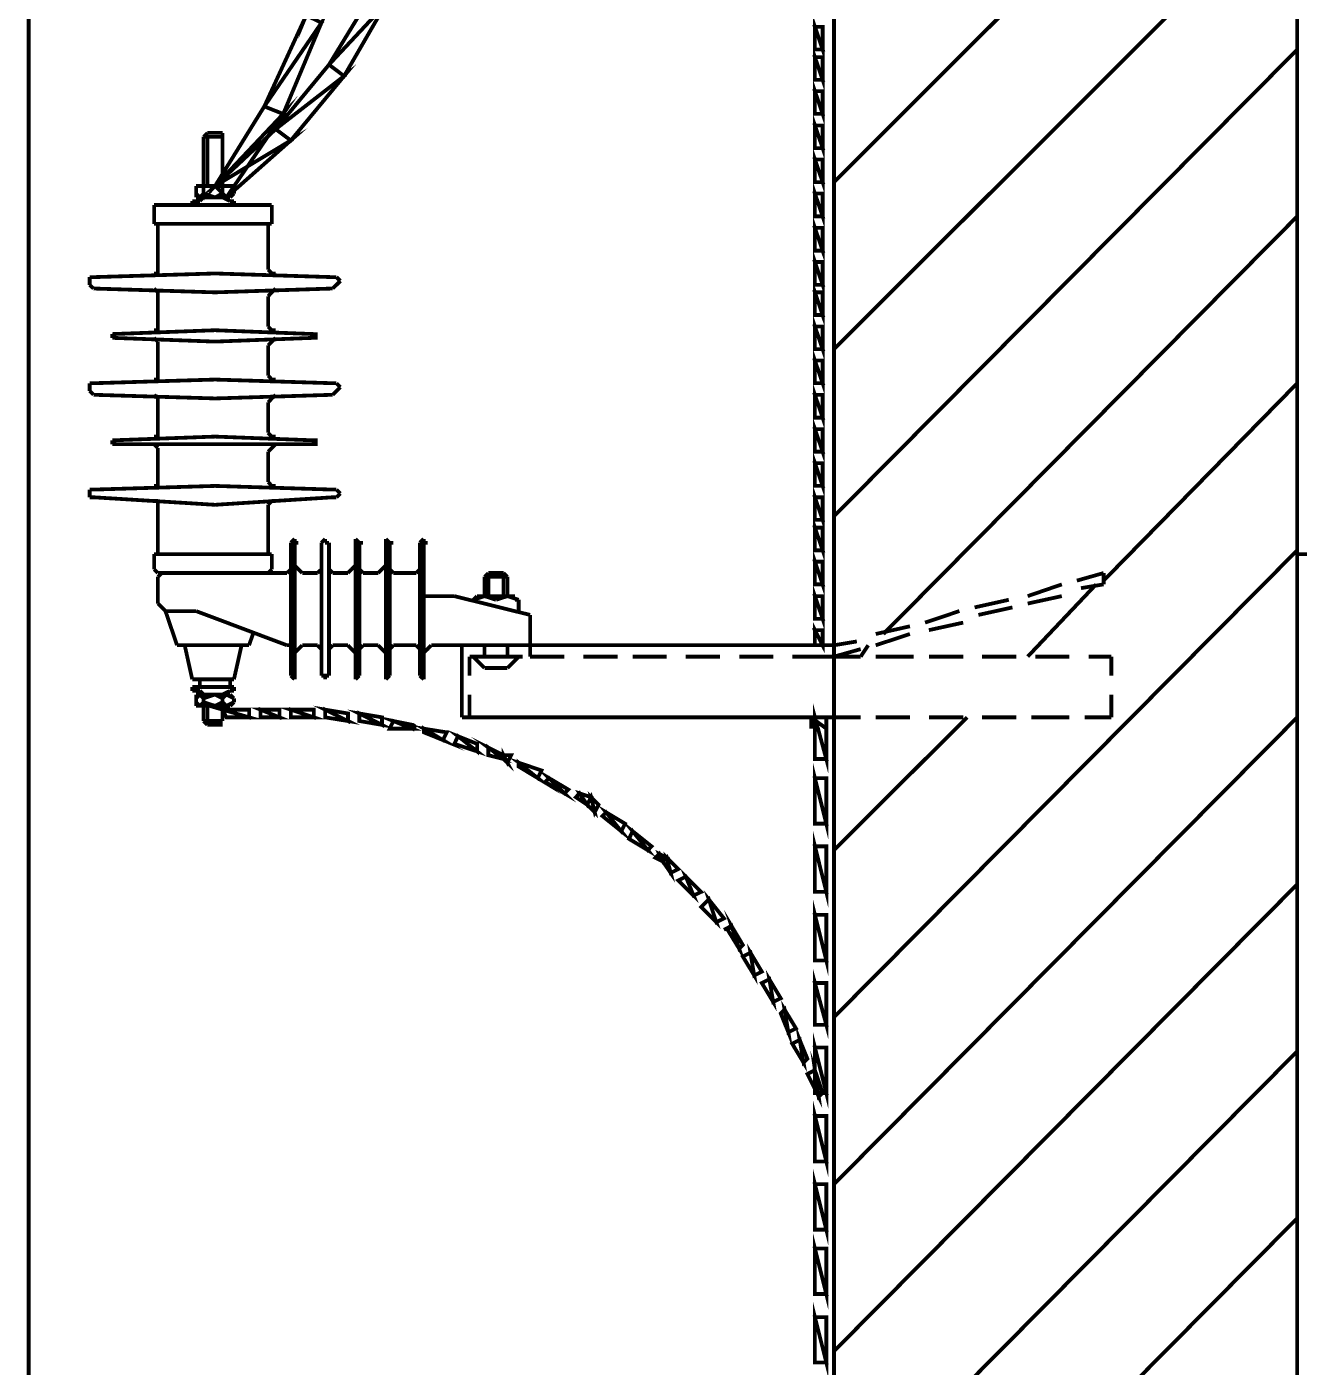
# Model space of a CAD drawing. Header units: metres. Extents: x -593 to 248, y 430 to 1024.
# Drawn here: x -291.3 to -277.09, y 648.45 to 663.42 of the extents above; entities that cross this region are included whole.
import ezdxf

# ---------------------------------------------------------------- set-up
doc = ezdxf.new("R2010")
doc.units = ezdxf.units.M
doc.header["$MEASUREMENT"] = 0
for name, color, linetype in [('C00-00-00-BLACK', 7, 'Continuous'), ('C00-7E-FF', 150, 'Continuous'), ('C00-FF-00', 3, 'Continuous'), ('CFF-00-00', 1, 'Continuous')]:
    doc.layers.add(name, color=color, linetype=linetype)

msp = doc.modelspace()

# ---------------------------------------------------------------- linework, layer by layer
at = {"layer": 'C00-00-00-BLACK', "const_width": 0.0423}
for points in [[(-277.111, 681.527), (-277.111, 568.349)], [(-282.284, 567.33), (-282.284, 670.039)], [(-282.284, 659.823), (-277.111, 664.993)], [(-282.284, 661.689), (-279.74, 664.231)], [(-282.284, 657.957), (-277.111, 663.17)], [(-289.324, 662.196), (-289.281, 662.239)], [(-289.112, 662.239), (-289.281, 662.239)], [(-289.112, 662.196), (-289.112, 662.239)], [(-289.112, 662.196), (-289.324, 662.196)], [(-289.324, 661.646), (-289.324, 662.196)], [(-289.281, 661.646), (-289.281, 662.196)], [(-289.112, 661.646), (-289.112, 662.196)], [(-289.112, 661.646), (-289.112, 662.196)], [(-289.408, 661.562), (-289.408, 661.646)], [(-289.366, 661.646), (-289.408, 661.646)], [(-289.408, 661.646), (-289.366, 661.646)], [(-289.408, 661.646), (-289.028, 661.646)], [(-289.324, 661.646), (-289.366, 661.646)], [(-289.324, 661.562), (-289.324, 661.646)], [(-289.196, 661.646), (-289.324, 661.646)], [(-289.112, 661.646), (-289.196, 661.646)], [(-289.112, 661.562), (-289.112, 661.646)], [(-289.069, 661.646), (-289.112, 661.646)], [(-288.985, 661.646), (-289.069, 661.646)], [(-288.985, 661.646), (-289.028, 661.646)], [(-288.985, 661.562), (-288.985, 661.646)], [(-289.451, 661.434), (-289.451, 661.477)], [(-289.451, 661.477), (-289.366, 661.477)], [(-289.408, 661.562), (-289.366, 661.519)], [(-289.408, 661.562), (-289.408, 661.519)], [(-289.408, 661.519), (-289.028, 661.519)], [(-289.366, 661.519), (-289.324, 661.562)], [(-289.324, 661.519), (-289.366, 661.477)], [(-289.324, 661.562), (-289.196, 661.519)], [(-289.196, 661.519), (-289.112, 661.562)], [(-289.112, 661.562), (-289.069, 661.519)], [(-289.112, 661.519), (-289.028, 661.477)], [(-289.069, 661.519), (-288.985, 661.562)], [(-289.028, 661.519), (-288.985, 661.562)], [(-288.985, 661.477), (-289.028, 661.477)], [(-288.985, 661.434), (-288.985, 661.477)], [(-289.834, 661.434), (-289.877, 661.434)], [(-289.877, 661.434), (-289.877, 661.393)], [(-289.877, 661.393), (-289.877, 661.223)], [(-289.834, 661.434), (-288.603, 661.434)], [(-288.562, 661.434), (-288.603, 661.434)], [(-288.562, 661.393), (-288.562, 661.434)], [(-288.562, 661.223), (-288.562, 661.393)], [(-281.733, 656.642), (-277.111, 661.307)], [(-289.877, 661.223), (-288.562, 661.223)], [(-289.834, 661.223), (-289.834, 660.712)], [(-288.603, 661.223), (-288.603, 660.712)], [(-289.834, 660.669), (-289.834, 660.712)], [(-288.603, 660.712), (-288.562, 660.669)], [(-290.553, 660.628), (-290.596, 660.628)], [(-290.596, 660.628), (-290.596, 660.542)], [(-290.553, 660.628), (-289.196, 660.669)], [(-289.877, 660.669), (-289.834, 660.669)], [(-289.196, 660.669), (-287.882, 660.628)], [(-288.562, 660.669), (-288.519, 660.669)], [(-287.84, 660.628), (-287.882, 660.628)], [(-287.797, 660.585), (-287.84, 660.628)], [(-287.84, 660.542), (-287.797, 660.585)], [(-290.596, 660.542), (-290.553, 660.501)], [(-290.553, 660.501), (-289.196, 660.458)], [(-289.196, 660.458), (-290.553, 660.501)], [(-289.834, 660.458), (-289.877, 660.501)], [(-289.834, 660.415), (-289.834, 660.458)], [(-289.834, 660.415), (-289.834, 660.076)], [(-289.196, 660.458), (-287.882, 660.501)], [(-289.196, 660.458), (-287.882, 660.501)], [(-288.562, 660.458), (-288.603, 660.415)], [(-288.603, 660.415), (-288.603, 660.076)], [(-288.519, 660.501), (-288.562, 660.458)], [(-287.882, 660.501), (-287.84, 660.542)], [(-290.343, 659.992), (-289.196, 660.035)], [(-290.343, 659.992), (-290.3, 659.992)], [(-290.343, 659.992), (-290.343, 659.95)], [(-289.877, 660.035), (-289.834, 660.035)], [(-289.834, 660.035), (-289.834, 660.076)], [(-289.196, 660.035), (-288.094, 659.992)], [(-288.603, 660.076), (-288.562, 660.035)], [(-288.562, 660.035), (-288.519, 660.035)], [(-288.094, 659.95), (-288.094, 659.992)], [(-288.094, 659.992), (-288.051, 659.992)], [(-290.343, 659.95), (-289.196, 659.908)], [(-289.834, 659.908), (-289.877, 659.95)], [(-289.834, 659.866), (-289.834, 659.908)], [(-289.834, 659.866), (-289.834, 659.527)], [(-289.196, 659.908), (-288.094, 659.95)], [(-288.562, 659.908), (-288.603, 659.866)], [(-288.603, 659.866), (-288.603, 659.527)], [(-288.519, 659.95), (-288.562, 659.908)], [(-288.094, 659.95), (-288.051, 659.95)], [(-289.834, 659.484), (-289.834, 659.527)], [(-288.603, 659.527), (-288.562, 659.484)], [(-290.553, 659.443), (-290.596, 659.443)], [(-290.596, 659.443), (-290.596, 659.357)], [(-290.596, 659.357), (-290.553, 659.314)], [(-290.553, 659.443), (-289.196, 659.484)], [(-289.877, 659.484), (-289.834, 659.484)], [(-289.196, 659.484), (-287.882, 659.443)], [(-288.562, 659.484), (-288.519, 659.484)], [(-287.84, 659.443), (-287.882, 659.443)], [(-287.882, 659.314), (-287.84, 659.357)], [(-287.797, 659.4), (-287.84, 659.443)], [(-287.84, 659.357), (-287.797, 659.4)], [(-279.273, 657.238), (-277.111, 659.443)], [(-290.553, 659.314), (-289.196, 659.273)], [(-289.834, 659.273), (-289.877, 659.314)], [(-289.834, 659.23), (-289.834, 659.273)], [(-289.834, 658.847), (-289.834, 659.23)], [(-289.196, 659.273), (-287.882, 659.314)], [(-288.562, 659.273), (-288.603, 659.23)], [(-288.603, 659.23), (-288.603, 658.889)], [(-288.519, 659.314), (-288.562, 659.273)], [(-289.196, 658.847), (-290.343, 658.805)], [(-290.343, 658.805), (-290.3, 658.805)], [(-290.343, 658.805), (-290.343, 658.762)], [(-290.343, 658.762), (-289.196, 658.762)], [(-289.877, 658.847), (-289.834, 658.847)], [(-289.834, 658.719), (-289.877, 658.762)], [(-289.196, 658.847), (-288.094, 658.805)], [(-289.196, 658.762), (-288.094, 658.762)], [(-288.603, 658.889), (-288.562, 658.847)], [(-288.562, 658.847), (-288.519, 658.847)], [(-288.519, 658.762), (-288.562, 658.719)], [(-288.094, 658.762), (-288.094, 658.805)], [(-288.094, 658.805), (-288.051, 658.805)], [(-288.094, 658.762), (-288.051, 658.762)], [(-289.834, 658.678), (-289.834, 658.719)], [(-289.834, 658.678), (-289.834, 658.339)], [(-288.562, 658.719), (-288.603, 658.678)], [(-288.603, 658.678), (-288.603, 658.339)], [(-289.834, 658.296), (-289.834, 658.339)], [(-288.603, 658.339), (-288.562, 658.296)], [(-290.553, 658.255), (-290.596, 658.255)], [(-290.596, 658.255), (-290.596, 658.169)], [(-290.596, 658.169), (-290.553, 658.169)], [(-290.553, 658.255), (-289.196, 658.296)], [(-290.553, 658.169), (-289.196, 658.085)], [(-289.877, 658.296), (-289.834, 658.296)], [(-289.196, 658.296), (-287.882, 658.255)], [(-289.196, 658.085), (-287.882, 658.169)], [(-288.562, 658.296), (-288.519, 658.296)], [(-287.84, 658.255), (-287.882, 658.255)], [(-287.882, 658.169), (-287.84, 658.169)], [(-287.797, 658.212), (-287.84, 658.255)], [(-287.84, 658.169), (-287.797, 658.212)], [(-289.834, 658.127), (-289.877, 658.127)], [(-289.834, 658.085), (-289.834, 658.127)], [(-289.834, 658.085), (-289.834, 657.534)], [(-288.562, 658.127), (-288.603, 658.085)], [(-288.603, 658.085), (-288.603, 657.534)], [(-288.519, 658.127), (-288.562, 658.127)], [(-288.307, 657.704), (-288.35, 657.661)], [(-288.35, 657.661), (-288.307, 657.661)], [(-288.35, 657.661), (-288.35, 656.177)], [(-288.307, 657.661), (-288.307, 657.704)], [(-288.307, 657.661), (-288.266, 657.661)], [(-288.307, 657.661), (-288.307, 656.177)], [(-287.967, 657.704), (-288.008, 657.661)], [(-288.008, 657.661), (-288.008, 656.177)], [(-287.967, 657.661), (-287.967, 657.704)], [(-287.924, 657.661), (-287.967, 657.661)], [(-287.924, 657.661), (-287.924, 656.177)], [(-287.585, 657.661), (-287.628, 657.704)], [(-287.628, 657.704), (-287.628, 657.661)], [(-287.628, 657.661), (-287.585, 657.661)], [(-287.628, 657.661), (-287.628, 656.177)], [(-287.585, 657.661), (-287.543, 657.661)], [(-287.585, 657.661), (-287.585, 656.177)], [(-287.246, 657.661), (-287.289, 657.704)], [(-287.289, 657.704), (-287.289, 657.661)], [(-287.289, 657.661), (-287.289, 656.177)], [(-287.289, 657.661), (-287.246, 657.661)], [(-287.246, 657.661), (-287.205, 657.661)], [(-287.246, 657.661), (-287.246, 656.177)], [(-286.866, 657.704), (-286.909, 657.661)], [(-286.909, 657.661), (-286.866, 657.661)], [(-286.909, 657.661), (-286.909, 656.177)], [(-286.866, 657.661), (-286.866, 657.704)], [(-286.866, 657.661), (-286.866, 656.177)], [(-286.866, 657.661), (-286.823, 657.661)], [(-282.284, 652.362), (-277.111, 657.577)], [(-289.877, 657.534), (-289.877, 657.407)], [(-289.877, 657.534), (-288.562, 657.534)], [(-288.562, 657.534), (-288.562, 657.407)], [(-241.823, 657.534), (-277.111, 657.534)], [(-289.877, 657.407), (-289.877, 657.365)], [(-289.877, 657.365), (-289.834, 657.323)], [(-289.791, 657.323), (-289.834, 657.281)], [(-289.834, 657.323), (-288.393, 657.323)], [(-289.834, 656.982), (-289.834, 657.281)], [(-289.75, 657.323), (-289.791, 657.323)], [(-288.603, 657.323), (-288.562, 657.365)], [(-288.562, 657.365), (-288.562, 657.407)], [(-288.393, 657.323), (-288.35, 657.365)], [(-288.35, 657.365), (-288.35, 657.407)], [(-288.307, 657.407), (-288.266, 657.365)], [(-288.266, 657.365), (-288.223, 657.323)], [(-288.223, 657.323), (-288.051, 657.323)], [(-288.051, 657.323), (-288.008, 657.365)], [(-288.008, 657.365), (-288.008, 657.407)], [(-287.924, 657.407), (-287.924, 657.365)], [(-287.924, 657.365), (-287.882, 657.323)], [(-287.882, 657.323), (-287.712, 657.323)], [(-287.712, 657.323), (-287.671, 657.365)], [(-287.671, 657.365), (-287.628, 657.407)], [(-287.585, 657.407), (-287.585, 657.365)], [(-287.585, 657.365), (-287.543, 657.323)], [(-287.543, 657.323), (-287.374, 657.323)], [(-287.374, 657.323), (-287.332, 657.365)], [(-287.332, 657.365), (-287.289, 657.407)], [(-287.246, 657.407), (-287.246, 657.365)], [(-287.246, 657.365), (-287.205, 657.323)], [(-287.205, 657.323), (-286.95, 657.323)], [(-286.95, 657.323), (-286.909, 657.365)], [(-286.909, 657.365), (-286.909, 657.407)], [(-286.186, 657.281), (-286.144, 657.323)], [(-286.186, 657.281), (-286.186, 657.065)], [(-285.931, 657.281), (-286.186, 657.281)], [(-285.974, 657.323), (-286.144, 657.323)], [(-286.144, 657.281), (-286.144, 657.065)], [(-285.974, 657.323), (-285.931, 657.281)], [(-285.974, 657.281), (-285.974, 657.065)], [(-285.931, 657.281), (-285.931, 657.065)], [(-279.572, 657.238), (-279.273, 657.323)], [(-279.273, 657.196), (-279.273, 657.323)], [(-280.121, 656.389), (-279.357, 657.196)], [(-280.121, 657.065), (-279.74, 657.196)], [(-279.526, 657.154), (-279.273, 657.196)], [(-289.834, 656.982), (-289.791, 656.939)], [(-286.866, 657.065), (-286.524, 657.065)], [(-286.524, 657.065), (-285.678, 656.855)], [(-286.313, 657.024), (-286.27, 657.065)], [(-286.186, 657.065), (-286.313, 657.024)], [(-285.847, 657.065), (-286.27, 657.065)], [(-286.058, 657.024), (-286.186, 657.065)], [(-285.931, 657.065), (-286.058, 657.024)], [(-285.805, 657.024), (-285.931, 657.065)], [(-285.805, 657.024), (-285.847, 657.024)], [(-285.805, 657.024), (-285.805, 656.898)], [(-280.714, 656.939), (-280.332, 657.024)], [(-280.121, 656.982), (-279.74, 657.065)], [(-289.791, 656.939), (-289.75, 656.898)], [(-289.75, 656.898), (-289.62, 656.516)], [(-289.75, 656.898), (-289.408, 656.898)], [(-288.393, 656.516), (-289.408, 656.898)], [(-285.678, 656.855), (-285.678, 656.516)], [(-281.267, 656.769), (-280.884, 656.898)], [(-280.671, 656.855), (-280.291, 656.939)], [(-281.818, 656.642), (-281.436, 656.728)], [(-281.225, 656.685), (-280.841, 656.769)], [(-289.62, 656.516), (-288.816, 656.516)], [(-289.535, 656.516), (-289.451, 656.136)], [(-288.9, 656.516), (-288.985, 656.136)], [(-288.773, 656.642), (-288.816, 656.516)], [(-288.35, 656.516), (-288.393, 656.516)], [(-288.35, 656.473), (-288.35, 656.516)], [(-288.223, 656.516), (-288.266, 656.473)], [(-288.051, 656.516), (-288.223, 656.516)], [(-288.008, 656.473), (-288.051, 656.516)], [(-287.882, 656.516), (-287.924, 656.473)], [(-287.712, 656.516), (-287.882, 656.516)], [(-287.671, 656.473), (-287.712, 656.516)], [(-287.543, 656.516), (-287.585, 656.473)], [(-287.543, 656.516), (-287.374, 656.516)], [(-287.332, 656.473), (-287.374, 656.516)], [(-287.205, 656.516), (-287.246, 656.473)], [(-287.205, 656.516), (-286.95, 656.516)], [(-286.909, 656.473), (-286.95, 656.516)], [(-286.782, 656.516), (-286.823, 656.473)], [(-286.782, 656.516), (-282.284, 656.516)], [(-286.44, 655.711), (-286.44, 656.516)], [(-286.186, 656.516), (-286.186, 656.389)], [(-285.931, 656.516), (-285.931, 656.389)], [(-285.678, 656.389), (-285.678, 656.516)], [(-282.284, 656.516), (-282.029, 656.559)], [(-281.986, 656.389), (-281.902, 656.516)], [(-281.818, 656.516), (-281.436, 656.642)], [(-288.266, 656.473), (-288.307, 656.432)], [(-288.008, 656.432), (-288.008, 656.473)], [(-287.924, 656.473), (-287.924, 656.432)], [(-287.628, 656.432), (-287.671, 656.473)], [(-287.585, 656.473), (-287.585, 656.432)], [(-287.289, 656.432), (-287.332, 656.473)], [(-287.246, 656.473), (-287.246, 656.432)], [(-286.909, 656.432), (-286.909, 656.473)], [(-286.823, 656.473), (-286.866, 656.432)], [(-285.889, 656.389), (-286.354, 656.389)], [(-286.354, 656.177), (-286.354, 656.389)], [(-286.313, 656.389), (-286.27, 656.389)], [(-285.805, 656.389), (-286.313, 656.389)], [(-286.313, 656.389), (-286.186, 656.262)], [(-285.805, 656.389), (-286.313, 656.389)], [(-285.931, 656.262), (-285.805, 656.389)], [(-285.805, 656.389), (-285.762, 656.389)], [(-285.294, 656.389), (-285.678, 656.389)], [(-284.701, 656.389), (-285.083, 656.389)], [(-284.151, 656.389), (-284.533, 656.389)], [(-283.556, 656.389), (-283.939, 656.389)], [(-282.963, 656.389), (-283.343, 656.389)], [(-282.284, 656.389), (-282.751, 656.389)], [(-282.284, 656.389), (-281.986, 656.473)], [(-282.284, 656.389), (-281.986, 656.389)], [(-281.818, 656.389), (-281.394, 656.389)], [(-281.225, 656.389), (-280.841, 656.389)], [(-280.63, 656.389), (-280.248, 656.389)], [(-280.036, 656.389), (-279.656, 656.389)], [(-279.441, 656.389), (-279.187, 656.389)], [(-279.187, 656.177), (-279.187, 656.389)], [(-286.186, 656.262), (-286.058, 656.262)], [(-286.058, 656.262), (-286.017, 656.262)], [(-286.058, 656.262), (-285.931, 656.262)], [(-288.985, 656.136), (-289.451, 656.136)], [(-289.366, 656.136), (-289.366, 656.05)], [(-289.028, 656.136), (-289.028, 656.05)], [(-288.35, 656.177), (-288.307, 656.136)], [(-288.307, 656.136), (-288.307, 656.177)], [(-288.008, 656.177), (-287.967, 656.177)], [(-287.967, 656.177), (-287.967, 656.136)], [(-287.967, 656.136), (-287.967, 656.177)], [(-287.967, 656.177), (-287.924, 656.177)], [(-287.628, 656.177), (-287.628, 656.136)], [(-287.628, 656.136), (-287.585, 656.177)], [(-287.289, 656.177), (-287.289, 656.136)], [(-287.289, 656.136), (-287.246, 656.177)], [(-286.909, 656.177), (-286.866, 656.136)], [(-286.866, 656.136), (-286.866, 656.177)], [(-289.451, 656.05), (-289.451, 656.007)], [(-288.985, 656.05), (-289.451, 656.05)], [(-289.366, 656.007), (-289.451, 656.007)], [(-289.366, 655.966), (-289.408, 655.923)], [(-289.408, 655.923), (-289.408, 655.966)], [(-289.028, 655.966), (-289.408, 655.966)], [(-289.408, 655.923), (-289.408, 655.88)], [(-289.324, 655.966), (-289.366, 656.007)], [(-289.324, 655.923), (-289.366, 655.966)], [(-289.196, 655.966), (-289.324, 655.923)], [(-289.324, 655.923), (-289.324, 655.88)], [(-289.112, 655.923), (-289.196, 655.966)], [(-289.112, 655.966), (-289.028, 656.007)], [(-289.069, 655.966), (-289.112, 655.923)], [(-289.112, 655.923), (-289.112, 655.88)], [(-288.985, 655.923), (-289.069, 655.966)], [(-288.985, 656.007), (-289.028, 656.007)], [(-288.985, 655.923), (-289.028, 655.966)], [(-288.985, 656.05), (-288.985, 656.007)], [(-288.985, 655.923), (-288.985, 655.88)], [(-286.354, 655.711), (-286.354, 655.966)], [(-279.187, 655.711), (-279.187, 655.966)], [(-289.408, 655.88), (-289.366, 655.839)], [(-289.408, 655.88), (-289.408, 655.839)], [(-289.028, 655.839), (-289.408, 655.839)], [(-289.028, 655.839), (-289.408, 655.839)], [(-289.366, 655.839), (-289.324, 655.88)], [(-289.324, 655.88), (-289.196, 655.839)], [(-289.324, 655.839), (-289.324, 655.67)], [(-289.281, 655.839), (-289.281, 655.67)], [(-289.196, 655.839), (-289.112, 655.88)], [(-289.112, 655.88), (-289.069, 655.839)], [(-289.112, 655.839), (-289.112, 655.67)], [(-289.112, 655.839), (-289.112, 655.67)], [(-289.069, 655.839), (-288.985, 655.88)], [(-288.985, 655.88), (-289.028, 655.839)], [(-289.112, 655.67), (-289.324, 655.67)], [(-289.324, 655.67), (-289.281, 655.627)], [(-289.112, 655.627), (-289.281, 655.627)], [(-282.284, 655.711), (-286.44, 655.711)], [(-282.368, 655.711), (-282.54, 655.711)], [(-282.54, 655.711), (-282.368, 655.584)], [(-282.54, 655.711), (-282.368, 655.584)], [(-282.54, 655.584), (-282.54, 655.711)], [(-282.368, 655.584), (-282.368, 655.711)], [(-282.284, 654.227), (-280.798, 655.711)], [(-282.284, 650.496), (-277.111, 655.711)], [(-282.284, 655.711), (-281.986, 655.711)], [(-281.818, 655.711), (-281.436, 655.711)], [(-281.225, 655.711), (-280.841, 655.711)], [(-280.63, 655.711), (-280.248, 655.711)], [(-280.079, 655.711), (-279.656, 655.711)], [(-279.484, 655.711), (-279.187, 655.711)], [(-282.284, 648.631), (-277.111, 653.846)], [(-282.284, 646.766), (-277.111, 651.981)], [(-282.284, 644.9), (-277.111, 650.116)]]:
    msp.add_lwpolyline(points, dxfattribs=at)
at = {"layer": 'C00-7E-FF', "const_width": 0.0423}
msp.add_lwpolyline([(-291.277, 669.489), (-291.277, 620.147)], dxfattribs=at)
at = {"layer": 'C00-FF-00', "const_width": 0.0423}
for points in [[(-282.411, 663.17), (-282.497, 663.424), (-282.411, 663.424), (-282.411, 663.17)], [(-282.497, 663.17), (-282.411, 663.17), (-282.497, 663.424), (-282.497, 663.17)], [(-282.497, 662.831), (-282.411, 662.831), (-282.497, 663.085), (-282.497, 662.831)], [(-282.411, 662.831), (-282.497, 663.085), (-282.411, 663.085), (-282.411, 662.831)], [(-282.497, 662.451), (-282.411, 662.451), (-282.497, 662.705), (-282.497, 662.451)], [(-282.411, 662.451), (-282.497, 662.705), (-282.411, 662.705), (-282.411, 662.451)], [(-282.497, 662.069), (-282.411, 662.069), (-282.497, 662.323), (-282.497, 662.069)], [(-282.411, 662.069), (-282.497, 662.323), (-282.411, 662.323), (-282.411, 662.069)], [(-282.497, 661.689), (-282.411, 661.689), (-282.497, 661.943), (-282.497, 661.689)], [(-282.411, 661.689), (-282.497, 661.943), (-282.411, 661.943), (-282.411, 661.689)], [(-282.497, 661.307), (-282.411, 661.307), (-282.497, 661.562), (-282.497, 661.307)], [(-282.411, 661.307), (-282.497, 661.562), (-282.411, 661.562), (-282.411, 661.307)], [(-282.411, 660.924), (-282.497, 661.178), (-282.411, 661.178), (-282.411, 660.924)], [(-282.497, 660.924), (-282.411, 660.924), (-282.497, 661.178), (-282.497, 660.924)], [(-282.497, 660.542), (-282.411, 660.542), (-282.497, 660.797), (-282.497, 660.542)], [(-282.411, 660.542), (-282.497, 660.797), (-282.411, 660.797), (-282.411, 660.542)], [(-282.497, 660.205), (-282.411, 660.205), (-282.497, 660.458), (-282.497, 660.205)], [(-282.411, 660.205), (-282.497, 660.458), (-282.411, 660.458), (-282.411, 660.205)], [(-282.497, 659.823), (-282.411, 659.823), (-282.497, 660.076), (-282.497, 659.823)], [(-282.411, 659.823), (-282.497, 660.076), (-282.411, 660.076), (-282.411, 659.823)], [(-282.411, 659.443), (-282.497, 659.696), (-282.411, 659.696), (-282.411, 659.443)], [(-282.497, 659.443), (-282.411, 659.443), (-282.497, 659.696), (-282.497, 659.443)], [(-282.497, 659.058), (-282.411, 659.058), (-282.497, 659.313), (-282.497, 659.058)], [(-282.411, 659.058), (-282.497, 659.313), (-282.411, 659.313), (-282.411, 659.058)], [(-282.411, 658.678), (-282.497, 658.931), (-282.411, 658.931), (-282.411, 658.678)], [(-282.497, 658.678), (-282.411, 658.678), (-282.497, 658.931), (-282.497, 658.678)], [(-282.497, 658.296), (-282.411, 658.296), (-282.497, 658.551), (-282.497, 658.296)], [(-282.411, 658.296), (-282.497, 658.551), (-282.411, 658.551), (-282.411, 658.296)], [(-282.411, 657.916), (-282.497, 658.169), (-282.411, 658.169), (-282.411, 657.916)], [(-282.497, 657.916), (-282.411, 657.916), (-282.497, 658.169), (-282.497, 657.916)], [(-282.497, 657.577), (-282.411, 657.577), (-282.497, 657.83), (-282.497, 657.577)], [(-282.411, 657.577), (-282.497, 657.83), (-282.411, 657.83), (-282.411, 657.577)], [(-282.411, 657.196), (-282.497, 657.45), (-282.411, 657.45), (-282.411, 657.196)], [(-282.497, 657.196), (-282.411, 657.196), (-282.497, 657.45), (-282.497, 657.196)], [(-282.497, 656.812), (-282.411, 656.812), (-282.497, 657.065), (-282.497, 656.812)], [(-282.411, 656.812), (-282.497, 657.065), (-282.411, 657.065), (-282.411, 656.812)], [(-282.411, 656.516), (-282.497, 656.685), (-282.411, 656.685), (-282.411, 656.516)], [(-282.497, 656.516), (-282.411, 656.516), (-282.497, 656.685), (-282.497, 656.516)], [(-288.816, 655.797), (-288.816, 655.711), (-289.112, 655.797), (-288.816, 655.797)], [(-288.816, 655.711), (-289.112, 655.797), (-289.069, 655.711), (-288.816, 655.711)], [(-288.477, 655.797), (-288.477, 655.711), (-288.689, 655.797), (-288.477, 655.797)], [(-288.477, 655.711), (-288.689, 655.797), (-288.689, 655.711), (-288.477, 655.711)], [(-288.094, 655.797), (-288.094, 655.711), (-288.35, 655.797), (-288.094, 655.797)], [(-288.094, 655.711), (-288.35, 655.797), (-288.35, 655.711), (-288.094, 655.711)], [(-287.712, 655.754), (-287.712, 655.67), (-287.967, 655.797), (-287.712, 655.754)], [(-287.712, 655.67), (-287.967, 655.797), (-287.967, 655.711), (-287.712, 655.67)], [(-287.332, 655.711), (-287.332, 655.627), (-287.585, 655.754), (-287.332, 655.711)], [(-287.332, 655.627), (-287.585, 655.754), (-287.585, 655.67), (-287.332, 655.627)], [(-282.497, 655.245), (-282.37, 655.245), (-282.497, 655.711), (-282.497, 655.245)], [(-286.993, 655.627), (-286.993, 655.584), (-287.205, 655.67), (-286.993, 655.627)], [(-286.993, 655.584), (-287.205, 655.67), (-287.246, 655.584), (-286.993, 655.584)], [(-282.37, 655.245), (-282.497, 655.711), (-282.37, 655.711), (-282.37, 655.245)], [(-286.609, 655.543), (-286.651, 655.457), (-286.863, 655.584), (-286.609, 655.543)], [(-286.651, 655.457), (-286.863, 655.584), (-286.863, 655.543), (-286.651, 655.457)], [(-286.27, 655.415), (-286.27, 655.331), (-286.483, 655.5), (-286.27, 655.415)], [(-286.27, 655.331), (-286.483, 655.5), (-286.524, 655.415), (-286.27, 655.331)], [(-285.974, 655.288), (-285.974, 655.245), (-286.144, 655.373), (-285.974, 655.288)], [(-285.974, 655.245), (-286.144, 655.373), (-286.144, 655.288), (-285.974, 655.245)], [(-285.931, 655.204), (-285.974, 655.288), (-285.974, 655.245), (-285.931, 655.204)], [(-285.889, 655.288), (-285.931, 655.204), (-285.974, 655.288), (-285.889, 655.288)], [(-285.551, 655.118), (-285.592, 655.032), (-285.805, 655.204), (-285.551, 655.118)], [(-285.592, 655.032), (-285.805, 655.204), (-285.805, 655.161), (-285.592, 655.032)], [(-282.497, 654.523), (-282.37, 654.523), (-282.497, 655.032), (-282.497, 654.523)], [(-285.252, 654.905), (-285.294, 654.862), (-285.466, 655.032), (-285.252, 654.905)], [(-285.294, 654.862), (-285.466, 655.032), (-285.508, 654.989), (-285.294, 654.862)], [(-282.37, 654.523), (-282.497, 655.032), (-282.37, 655.032), (-282.37, 654.523)], [(-285.04, 654.735), (-285.125, 654.862), (-285.167, 654.819), (-285.04, 654.735)], [(-284.997, 654.819), (-285.04, 654.735), (-285.125, 654.862), (-284.997, 654.819)], [(-284.913, 654.735), (-284.956, 654.65), (-284.997, 654.819), (-284.913, 654.735)], [(-284.956, 654.65), (-284.997, 654.819), (-285.04, 654.735), (-284.956, 654.65)], [(-284.617, 654.523), (-284.66, 654.439), (-284.829, 654.65), (-284.617, 654.523)], [(-284.66, 654.439), (-284.829, 654.65), (-284.87, 654.608), (-284.66, 654.439)], [(-284.321, 654.27), (-284.363, 654.227), (-284.533, 654.439), (-284.321, 654.27)], [(-284.363, 654.227), (-284.533, 654.439), (-284.574, 654.354), (-284.363, 654.227)], [(-282.497, 653.761), (-282.37, 653.761), (-282.497, 654.27), (-282.497, 653.761)], [(-282.37, 653.761), (-282.497, 654.27), (-282.37, 654.27), (-282.37, 653.761)], [(-284.194, 654.1), (-284.235, 654.185), (-284.278, 654.143), (-284.194, 654.1)], [(-284.151, 654.143), (-284.194, 654.1), (-284.235, 654.185), (-284.151, 654.143)], [(-284.108, 653.973), (-284.151, 654.143), (-284.194, 654.1), (-284.108, 653.973)], [(-284.024, 654.016), (-284.108, 653.973), (-284.151, 654.143), (-284.024, 654.016)], [(-283.768, 653.761), (-283.852, 653.72), (-283.939, 653.931), (-283.768, 653.761)], [(-283.852, 653.72), (-283.939, 653.931), (-284.024, 653.889), (-283.852, 653.72)], [(-283.598, 653.423), (-283.682, 653.677), (-283.768, 653.592), (-283.598, 653.423)], [(-283.513, 653.465), (-283.598, 653.423), (-283.682, 653.677), (-283.513, 653.465)], [(-283.302, 653.168), (-283.343, 653.127), (-283.429, 653.381), (-283.302, 653.168)], [(-282.497, 652.996), (-282.37, 652.996), (-282.497, 653.505), (-282.497, 652.996)], [(-283.343, 653.127), (-283.429, 653.381), (-283.472, 653.338), (-283.343, 653.127)], [(-282.37, 652.996), (-282.497, 653.505), (-282.37, 653.505), (-282.37, 652.996)], [(-283.175, 652.828), (-283.217, 653.082), (-283.302, 653.039), (-283.175, 652.828)], [(-283.09, 652.87), (-283.175, 652.828), (-283.217, 653.082), (-283.09, 652.87)], [(-282.963, 652.532), (-283.006, 652.785), (-283.09, 652.743), (-282.963, 652.532)], [(-282.879, 652.573), (-282.963, 652.532), (-283.006, 652.785), (-282.879, 652.573)], [(-282.497, 652.277), (-282.37, 652.277), (-282.497, 652.743), (-282.497, 652.277)], [(-282.37, 652.277), (-282.497, 652.743), (-282.37, 652.743), (-282.37, 652.277)], [(-282.794, 652.193), (-282.836, 652.447), (-282.879, 652.404), (-282.794, 652.193)], [(-282.709, 652.236), (-282.794, 652.193), (-282.836, 652.447), (-282.709, 652.236)], [(-282.581, 651.897), (-282.624, 651.854), (-282.667, 652.108), (-282.581, 651.897)], [(-282.497, 651.515), (-282.37, 651.515), (-282.497, 652.023), (-282.497, 651.515)], [(-282.624, 651.854), (-282.667, 652.108), (-282.751, 652.066), (-282.624, 651.854)], [(-282.37, 651.515), (-282.497, 652.023), (-282.37, 652.023), (-282.37, 651.515)], [(-282.411, 651.515), (-282.455, 651.474), (-282.497, 651.77), (-282.411, 651.515)], [(-282.455, 651.474), (-282.497, 651.77), (-282.581, 651.727), (-282.455, 651.474)], [(-282.497, 650.75), (-282.37, 650.75), (-282.497, 651.258), (-282.497, 650.75)], [(-282.37, 650.75), (-282.497, 651.258), (-282.37, 651.258), (-282.37, 650.75)], [(-282.497, 649.988), (-282.37, 649.988), (-282.497, 650.496), (-282.497, 649.988)], [(-282.37, 649.988), (-282.497, 650.496), (-282.37, 650.496), (-282.37, 649.988)], [(-282.497, 649.269), (-282.37, 649.269), (-282.497, 649.777), (-282.497, 649.269)], [(-282.37, 649.269), (-282.497, 649.777), (-282.37, 649.777), (-282.37, 649.269)], [(-282.497, 648.504), (-282.37, 648.504), (-282.497, 649.012), (-282.497, 648.504)], [(-282.37, 648.504), (-282.497, 649.012), (-282.37, 649.012), (-282.37, 648.504)]]:
    msp.add_lwpolyline(points, close=True, dxfattribs=at)
at = {"layer": 'C00-FF-00'}
for points in [[(-282.497, 663.17), (-282.411, 663.17), (-282.497, 663.424), (-282.497, 663.17)], [(-282.411, 663.17), (-282.497, 663.424), (-282.411, 663.424), (-282.411, 663.17)], [(-282.497, 662.831), (-282.411, 662.831), (-282.497, 663.085), (-282.497, 662.831)], [(-282.411, 662.831), (-282.497, 663.085), (-282.411, 663.085), (-282.411, 662.831)], [(-282.497, 662.451), (-282.411, 662.451), (-282.497, 662.705), (-282.497, 662.451)], [(-282.411, 662.451), (-282.497, 662.705), (-282.411, 662.705), (-282.411, 662.451)], [(-282.497, 662.069), (-282.411, 662.069), (-282.497, 662.323), (-282.497, 662.069)], [(-282.411, 662.069), (-282.497, 662.323), (-282.411, 662.323), (-282.411, 662.069)], [(-282.497, 661.689), (-282.411, 661.689), (-282.497, 661.943), (-282.497, 661.689)], [(-282.411, 661.689), (-282.497, 661.943), (-282.411, 661.943), (-282.411, 661.689)], [(-282.497, 661.307), (-282.411, 661.307), (-282.497, 661.562), (-282.497, 661.307)], [(-282.411, 661.307), (-282.497, 661.562), (-282.411, 661.562), (-282.411, 661.307)], [(-282.497, 660.924), (-282.411, 660.924), (-282.497, 661.178), (-282.497, 660.924)], [(-282.411, 660.924), (-282.497, 661.178), (-282.411, 661.178), (-282.411, 660.924)], [(-282.497, 660.542), (-282.411, 660.542), (-282.497, 660.797), (-282.497, 660.542)], [(-282.411, 660.542), (-282.497, 660.797), (-282.411, 660.797), (-282.411, 660.542)], [(-282.497, 660.205), (-282.411, 660.205), (-282.497, 660.458), (-282.497, 660.205)], [(-282.411, 660.205), (-282.497, 660.458), (-282.411, 660.458), (-282.411, 660.205)], [(-282.497, 659.823), (-282.411, 659.823), (-282.497, 660.076), (-282.497, 659.823)], [(-282.411, 659.823), (-282.497, 660.076), (-282.411, 660.076), (-282.411, 659.823)], [(-282.497, 659.443), (-282.411, 659.443), (-282.497, 659.696), (-282.497, 659.443)], [(-282.411, 659.443), (-282.497, 659.696), (-282.411, 659.696), (-282.411, 659.443)], [(-282.497, 659.058), (-282.411, 659.058), (-282.497, 659.313), (-282.497, 659.058)], [(-282.411, 659.058), (-282.497, 659.313), (-282.411, 659.313), (-282.411, 659.058)], [(-282.497, 658.678), (-282.411, 658.678), (-282.497, 658.931), (-282.497, 658.678)], [(-282.411, 658.678), (-282.497, 658.931), (-282.411, 658.931), (-282.411, 658.678)], [(-282.497, 658.296), (-282.411, 658.296), (-282.497, 658.551), (-282.497, 658.296)], [(-282.411, 658.296), (-282.497, 658.551), (-282.411, 658.551), (-282.411, 658.296)], [(-282.497, 657.916), (-282.411, 657.916), (-282.497, 658.169), (-282.497, 657.916)], [(-282.411, 657.916), (-282.497, 658.169), (-282.411, 658.169), (-282.411, 657.916)], [(-282.497, 657.577), (-282.411, 657.577), (-282.497, 657.83), (-282.497, 657.577)], [(-282.411, 657.577), (-282.497, 657.83), (-282.411, 657.83), (-282.411, 657.577)], [(-282.497, 657.196), (-282.411, 657.196), (-282.497, 657.45), (-282.497, 657.196)], [(-282.411, 657.196), (-282.497, 657.45), (-282.411, 657.45), (-282.411, 657.196)], [(-282.497, 656.812), (-282.411, 656.812), (-282.497, 657.065), (-282.497, 656.812)], [(-282.411, 656.812), (-282.497, 657.065), (-282.411, 657.065), (-282.411, 656.812)], [(-282.497, 656.516), (-282.411, 656.516), (-282.497, 656.685), (-282.497, 656.516)], [(-282.411, 656.516), (-282.497, 656.685), (-282.411, 656.685), (-282.411, 656.516)], [(-288.816, 655.797), (-288.816, 655.711), (-289.112, 655.797), (-288.816, 655.797)], [(-288.816, 655.711), (-289.112, 655.797), (-289.069, 655.711), (-288.816, 655.711)], [(-288.477, 655.797), (-288.477, 655.711), (-288.689, 655.797), (-288.477, 655.797)], [(-288.477, 655.711), (-288.689, 655.797), (-288.689, 655.711), (-288.477, 655.711)], [(-288.094, 655.797), (-288.094, 655.711), (-288.35, 655.797), (-288.094, 655.797)], [(-288.094, 655.711), (-288.35, 655.797), (-288.35, 655.711), (-288.094, 655.711)], [(-287.712, 655.754), (-287.712, 655.67), (-287.967, 655.797), (-287.712, 655.754)], [(-287.712, 655.67), (-287.967, 655.797), (-287.967, 655.711), (-287.712, 655.67)], [(-287.332, 655.711), (-287.332, 655.627), (-287.585, 655.754), (-287.332, 655.711)], [(-287.332, 655.627), (-287.585, 655.754), (-287.585, 655.67), (-287.332, 655.627)], [(-286.993, 655.584), (-287.205, 655.67), (-287.246, 655.584), (-286.993, 655.584)], [(-286.993, 655.627), (-286.993, 655.584), (-287.205, 655.67), (-286.993, 655.627)], [(-282.497, 655.245), (-282.37, 655.245), (-282.497, 655.711), (-282.497, 655.245)], [(-282.37, 655.245), (-282.497, 655.711), (-282.37, 655.711), (-282.37, 655.245)], [(-286.609, 655.543), (-286.651, 655.457), (-286.863, 655.584), (-286.609, 655.543)], [(-286.651, 655.457), (-286.863, 655.584), (-286.863, 655.543), (-286.651, 655.457)], [(-286.27, 655.331), (-286.483, 655.5), (-286.524, 655.415), (-286.27, 655.331)], [(-286.27, 655.415), (-286.27, 655.331), (-286.483, 655.5), (-286.27, 655.415)], [(-285.974, 655.288), (-285.974, 655.245), (-286.144, 655.373), (-285.974, 655.288)], [(-285.974, 655.245), (-286.144, 655.373), (-286.144, 655.288), (-285.974, 655.245)], [(-285.889, 655.288), (-285.931, 655.204), (-285.974, 655.288), (-285.889, 655.288)], [(-285.931, 655.204), (-285.974, 655.288), (-285.974, 655.245), (-285.931, 655.204)], [(-285.551, 655.118), (-285.592, 655.032), (-285.805, 655.204), (-285.551, 655.118)], [(-285.592, 655.032), (-285.805, 655.204), (-285.805, 655.161), (-285.592, 655.032)], [(-285.294, 654.862), (-285.466, 655.032), (-285.508, 654.989), (-285.294, 654.862)], [(-285.252, 654.905), (-285.294, 654.862), (-285.466, 655.032), (-285.252, 654.905)], [(-282.497, 654.523), (-282.37, 654.523), (-282.497, 655.032), (-282.497, 654.523)], [(-282.37, 654.523), (-282.497, 655.032), (-282.37, 655.032), (-282.37, 654.523)], [(-285.04, 654.735), (-285.125, 654.862), (-285.167, 654.819), (-285.04, 654.735)], [(-284.997, 654.819), (-285.04, 654.735), (-285.125, 654.862), (-284.997, 654.819)], [(-284.956, 654.65), (-284.997, 654.819), (-285.04, 654.735), (-284.956, 654.65)], [(-284.913, 654.735), (-284.956, 654.65), (-284.997, 654.819), (-284.913, 654.735)], [(-284.66, 654.439), (-284.829, 654.65), (-284.87, 654.608), (-284.66, 654.439)], [(-284.617, 654.523), (-284.66, 654.439), (-284.829, 654.65), (-284.617, 654.523)], [(-284.363, 654.227), (-284.533, 654.439), (-284.574, 654.354), (-284.363, 654.227)], [(-284.321, 654.27), (-284.363, 654.227), (-284.533, 654.439), (-284.321, 654.27)], [(-284.194, 654.1), (-284.235, 654.185), (-284.278, 654.143), (-284.194, 654.1)], [(-284.151, 654.143), (-284.194, 654.1), (-284.235, 654.185), (-284.151, 654.143)], [(-284.108, 653.973), (-284.151, 654.143), (-284.194, 654.1), (-284.108, 653.973)], [(-284.024, 654.016), (-284.108, 653.973), (-284.151, 654.143), (-284.024, 654.016)], [(-282.497, 653.761), (-282.37, 653.761), (-282.497, 654.27), (-282.497, 653.761)], [(-282.37, 653.761), (-282.497, 654.27), (-282.37, 654.27), (-282.37, 653.761)], [(-283.852, 653.72), (-283.939, 653.931), (-284.024, 653.889), (-283.852, 653.72)], [(-283.768, 653.761), (-283.852, 653.72), (-283.939, 653.931), (-283.768, 653.761)], [(-283.598, 653.423), (-283.682, 653.677), (-283.768, 653.592), (-283.598, 653.423)], [(-283.513, 653.465), (-283.598, 653.423), (-283.682, 653.677), (-283.513, 653.465)], [(-282.497, 652.996), (-282.37, 652.996), (-282.497, 653.505), (-282.497, 652.996)], [(-282.37, 652.996), (-282.497, 653.505), (-282.37, 653.505), (-282.37, 652.996)], [(-283.343, 653.127), (-283.429, 653.381), (-283.472, 653.338), (-283.343, 653.127)], [(-283.302, 653.168), (-283.343, 653.127), (-283.429, 653.381), (-283.302, 653.168)], [(-283.175, 652.828), (-283.217, 653.082), (-283.302, 653.039), (-283.175, 652.828)], [(-283.09, 652.87), (-283.175, 652.828), (-283.217, 653.082), (-283.09, 652.87)], [(-282.963, 652.532), (-283.006, 652.785), (-283.09, 652.743), (-282.963, 652.532)], [(-282.879, 652.573), (-282.963, 652.532), (-283.006, 652.785), (-282.879, 652.573)], [(-282.497, 652.277), (-282.37, 652.277), (-282.497, 652.743), (-282.497, 652.277)], [(-282.37, 652.277), (-282.497, 652.743), (-282.37, 652.743), (-282.37, 652.277)], [(-282.794, 652.193), (-282.836, 652.447), (-282.879, 652.404), (-282.794, 652.193)], [(-282.709, 652.236), (-282.794, 652.193), (-282.836, 652.447), (-282.709, 652.236)], [(-282.624, 651.854), (-282.667, 652.108), (-282.751, 652.066), (-282.624, 651.854)], [(-282.581, 651.897), (-282.624, 651.854), (-282.667, 652.108), (-282.581, 651.897)], [(-282.497, 651.515), (-282.37, 651.515), (-282.497, 652.023), (-282.497, 651.515)], [(-282.37, 651.515), (-282.497, 652.023), (-282.37, 652.023), (-282.37, 651.515)], [(-282.455, 651.474), (-282.497, 651.77), (-282.581, 651.727), (-282.455, 651.474)], [(-282.411, 651.515), (-282.455, 651.474), (-282.497, 651.77), (-282.411, 651.515)], [(-282.497, 650.75), (-282.37, 650.75), (-282.497, 651.258), (-282.497, 650.75)], [(-282.37, 650.75), (-282.497, 651.258), (-282.37, 651.258), (-282.37, 650.75)], [(-282.497, 649.988), (-282.37, 649.988), (-282.497, 650.496), (-282.497, 649.988)], [(-282.37, 649.988), (-282.497, 650.496), (-282.37, 650.496), (-282.37, 649.988)], [(-282.497, 649.269), (-282.37, 649.269), (-282.497, 649.777), (-282.497, 649.269)], [(-282.37, 649.269), (-282.497, 649.777), (-282.37, 649.777), (-282.37, 649.269)], [(-282.497, 648.504), (-282.37, 648.504), (-282.497, 649.012), (-282.497, 648.504)], [(-282.37, 648.504), (-282.497, 649.012), (-282.37, 649.012), (-282.37, 648.504)]]:
    msp.add_lwpolyline(points, close=True, dxfattribs=at)
at = {"layer": 'C00-FF-00', "const_width": 0.0423}
for points in [[(-286.95, 655.627), (-286.993, 655.584)], [(-282.497, 655.711), (-282.368, 655.711)], [(-283.513, 653.338), (-283.429, 653.381)]]:
    msp.add_lwpolyline(points, dxfattribs=at)
at = {"layer": 'CFF-00-00', "const_width": 0.0423}
for points in [[(-288.178, 663.553), (-287.755, 664.57), (-287.924, 664.57), (-288.178, 663.553)], [(-287.924, 663.001), (-287.289, 663.68), (-287.458, 663.765), (-287.924, 663.001)], [(-287.755, 662.874), (-287.924, 663.001), (-287.289, 663.68), (-287.755, 662.874)], [(-288.646, 662.535), (-288.008, 663.469), (-288.178, 663.553), (-288.646, 662.535)], [(-288.435, 662.451), (-288.646, 662.535), (-288.008, 663.469), (-288.435, 662.451)], [(-288.519, 662.281), (-287.755, 662.874), (-287.924, 663.001), (-288.519, 662.281)], [(-288.35, 662.155), (-288.519, 662.281), (-287.755, 662.874), (-288.35, 662.155)], [(-289.196, 661.646), (-288.435, 662.451), (-288.646, 662.535), (-289.196, 661.646)], [(-289.069, 661.519), (-289.196, 661.646), (-288.435, 662.451), (-289.069, 661.519)], [(-289.196, 661.646), (-288.35, 662.155), (-288.519, 662.281), (-289.196, 661.646)], [(-289.069, 661.519), (-289.196, 661.646), (-288.35, 662.155), (-289.069, 661.519)]]:
    msp.add_lwpolyline(points, close=True, dxfattribs=at)
at = {"layer": 'CFF-00-00'}
for points in [[(-287.924, 663.001), (-287.289, 663.68), (-287.458, 663.765), (-287.924, 663.001)], [(-287.755, 662.874), (-287.924, 663.001), (-287.289, 663.68), (-287.755, 662.874)], [(-288.646, 662.535), (-288.008, 663.469), (-288.178, 663.553), (-288.646, 662.535)], [(-288.435, 662.451), (-288.646, 662.535), (-288.008, 663.469), (-288.435, 662.451)], [(-288.519, 662.281), (-287.755, 662.874), (-287.924, 663.001), (-288.519, 662.281)], [(-288.35, 662.155), (-288.519, 662.281), (-287.755, 662.874), (-288.35, 662.155)], [(-289.196, 661.646), (-288.435, 662.451), (-288.646, 662.535), (-289.196, 661.646)], [(-289.069, 661.519), (-289.196, 661.646), (-288.435, 662.451), (-289.069, 661.519)], [(-289.196, 661.646), (-288.35, 662.155), (-288.519, 662.281), (-289.196, 661.646)], [(-289.069, 661.519), (-289.196, 661.646), (-288.35, 662.155), (-289.069, 661.519)]]:
    msp.add_lwpolyline(points, close=True, dxfattribs=at)

doc.saveas('drawing.dxf')
